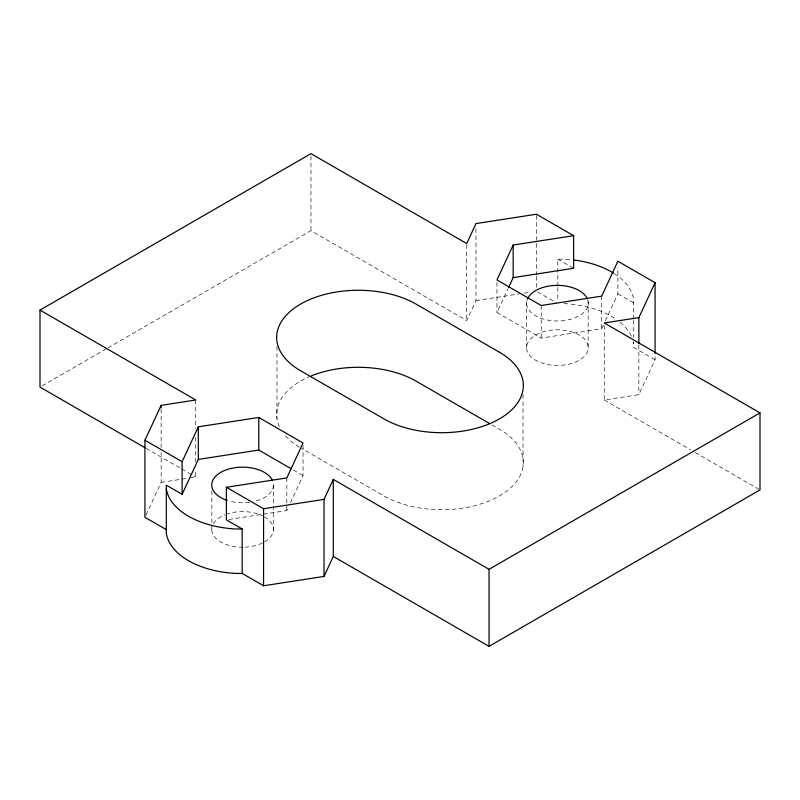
<?xml version="1.0" encoding="UTF-8"?>
<svg xmlns="http://www.w3.org/2000/svg" width="800" height="800" viewBox="0 0 800 800"><rect width="100%" height="100%" fill="white"/><g stroke="black" fill="none" stroke-linecap="round" stroke-linejoin="round"><path stroke-width="0.6" stroke-dasharray="4 3" d="M145.98 515.04L161.13 482.38L161.13 452.56M228.85 519.49L286.84 510.51L288.39 507.18M290.45 502.74L303.04 475.61L303.04 445.43M108.01 347.85L310.96 230.67L466.7 320.59L475.97 300.61L475.97 228.54M603.25 325.37L601.68 328.74L541.22 338.1L496.96 312.54L508.01 288.73M605.34 320.86L617.88 293.84L617.88 267.28M604.26 325.46L604.26 400.01L638.87 394.65L655.07 359.75L655.07 354.78M42.16 385.87L106.93 348.47M475.97 300.61L519.16 293.93M524.1 293.16L530.27 292.21M161.13 482.38L188.58 478.13M189.77 477.95L195.74 477.03L195.74 469.57M557.82 286.32L557.82 259.16L564.09 259.16A76.56 44.2 0 0 1 572.51 259.85M557.82 259.16L573.62 268.28M617.88 293.84L633.69 302.96M537.51 291.87L556.75 302.98M655.07 359.75L633.69 347.4L633.69 342.47M604.26 400.01L690.78 449.96M695.11 452.46L758.92 489.3M491.95 424.94L499.43 429.26A81.65 47.14 0 0 1 499.43 495.92A81.65 47.14 0 0 1 383.96 495.92L301.64 448.39M293.33 470L303.04 475.61M145.99 448.3L180.6 468.29M181.68 468.91L195.74 477.03M638.87 344.95L638.87 394.65M633.69 319.09L633.69 299.34A76.56 44.2 0 0 0 614.61 273.8M633.69 320.24L633.69 337.61M601.68 296.15L601.68 328.74M588.15 301.64L588.15 349.18A30.84 17.81 0 0 1 539.73 362.22A30.84 17.81 0 0 1 544.38 331.49A30.84 17.81 0 0 1 588.15 349.18M557.82 287.55L557.82 301.13M541.22 305.51L541.22 338.1M536.44 215.46L536.44 275.1M536.44 276.35L536.44 287.53M526.69 301.64L526.69 349.18M523.03 394.63L523.03 466.7M496.96 282.36L496.96 312.54M466.7 244.8L466.7 320.59M310.96 156.12L310.96 230.67M286.84 477.92L286.84 510.51M276.97 346.49L276.97 418.55M273.31 530.96L273.31 483.41A30.84 17.81 0 0 1 255.62 501.1M211.85 490.81L211.85 530.96M195.74 399.99L195.74 428.57M195.74 437.27L195.74 462.12M161.13 409.07L161.13 447.59M264.39 516.81A30.84 17.81 0 0 1 264.39 542M262.41 543.04A30.84 17.81 0 0 1 245.27 547.14M243.12 547.21A30.84 17.81 0 0 1 211.85 527.85M213.3 523.8A30.84 17.81 0 0 1 224.89 514.82M226.01 514.38A30.84 17.81 0 0 1 262.41 515.76M249.52 502.31A30.84 17.81 0 0 1 229.54 501.1M587.63 299.59A30.84 17.81 0 0 1 556.52 320.99A30.84 17.81 0 0 1 527.63 298.58M299.47 447.13A81.65 47.14 0 0 1 284.31 434.37M279.44 426.64A81.65 47.14 0 0 1 311.47 375.83M564.09 303.6A76.56 44.2 0 0 1 615.59 318.89M620.13 322.28A76.56 44.2 0 0 1 631.37 336.19M633.26 341.59A76.56 44.2 0 0 1 633.69 343.78"/><path stroke-width="1.2" d="M166.31 529.63L144.93 517.29L144.93 440.25L161.13 405.35L195.74 399.99L40 310.08L40 387.11L144.91 447.68M242.18 573.44L235.91 573.44A76.56 44.2 0 0 1 166.31 533.26L166.31 485.19L182.12 494.31L182.12 461.72L198.32 426.81L258.78 417.46L303.04 443.01L286.84 477.92L226.38 487.28L226.38 519.87L242.18 528.99L242.18 573.44L263.56 585.78L324.03 576.43L333.3 556.45L333.3 479.41L489.04 569.33L760 412.89L760 489.92L489.04 646.36L333.3 556.45M182.12 494.31L198.32 459.41L198.32 426.81M324.03 576.43L324.03 499.39L333.3 479.41M508.52 287.62L513.16 277.63L573.62 268.28L573.62 235.69L513.16 245.04L496.96 279.95L541.22 305.51L601.68 296.15L617.88 261.24L655.07 282.71L655.07 353.53M638.87 343.71L638.87 317.62L655.07 282.71M40 310.08L310.96 153.64L466.7 243.55L475.97 223.57L536.44 214.22L573.62 235.69M638.87 317.62L604.26 322.97L760 412.89M198.32 459.41L258.78 450.05L291.17 468.75M226.38 487.28L263.56 508.74L324.03 499.39M242.18 528.99L235.91 528.99A76.56 44.2 0 0 1 166.31 488.81M489.81 423.7L416.04 381.11A81.65 47.14 0 0 0 311.47 375.83M144.93 440.25L182.12 461.72M513.16 245.04L513.16 277.63M489.04 569.33L489.04 646.36M263.56 508.74L263.56 585.78M258.78 417.46L258.78 450.05M161.13 405.35L161.13 407.83M227.16 500.38A30.84 17.81 0 0 1 223.8 470.83A30.84 17.81 0 0 1 272.37 480.35M527.63 298.58A30.84 17.81 0 0 1 557.42 285.38A30.84 17.81 0 0 1 587.21 298.58M573.7 260A76.56 44.2 0 0 1 613.61 273.17M499.43 352.22L416.04 304.08A81.65 47.14 0 0 0 300.57 304.08A81.65 47.14 0 0 0 300.57 370.74L383.96 418.89A81.65 47.14 0 0 0 499.43 418.89A81.65 47.14 0 0 0 499.43 352.22"/></g></svg>
